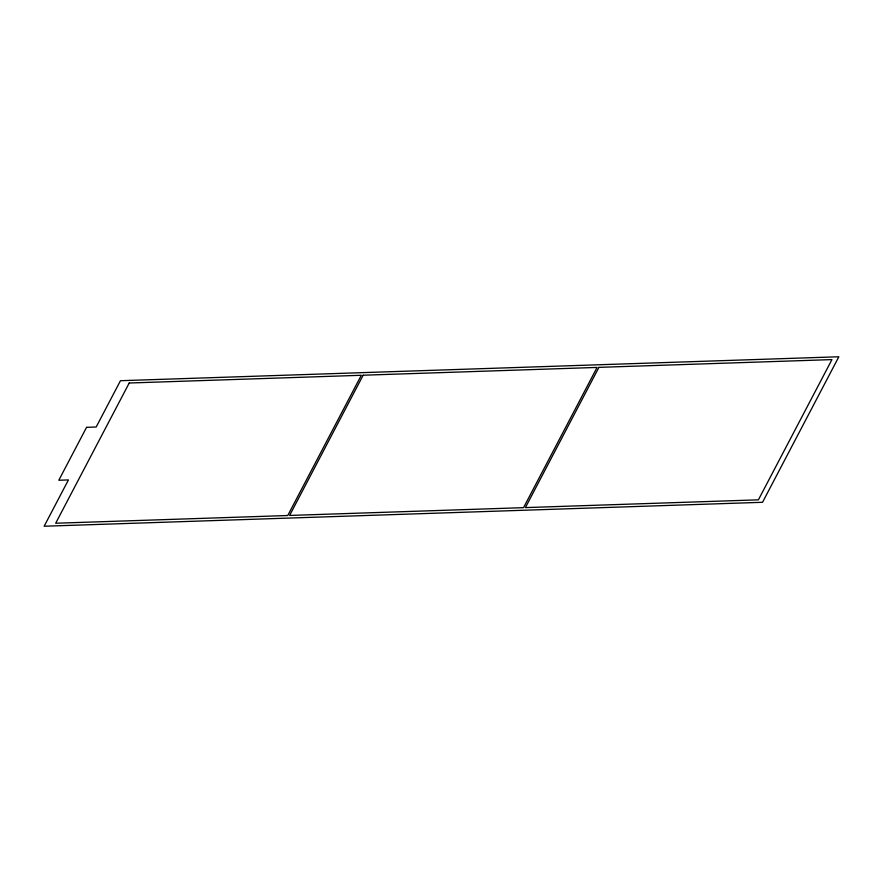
<?xml version="1.0" encoding="UTF-8"?>
<svg xmlns="http://www.w3.org/2000/svg" width="883" height="883" viewBox="0 0 883 883"><rect width="100%" height="100%" fill="white"/><g stroke="black" fill="none" stroke-linecap="round" stroke-linejoin="round"><path stroke-width="1.32" d="M86.567 427.328L58.808 480.253L68.433 479.933L44.15 526.235L762.537 502.295L838.85 356.765L120.463 380.705L96.181 427.008L86.567 427.328M129.216 383.012L55.673 523.244L287.759 515.517L361.302 375.275L129.216 383.012M363.145 375.22L289.602 515.451L523.542 507.659L597.085 367.427L363.145 375.22M598.928 367.361L525.385 507.604L758.398 499.833L831.941 359.602L598.928 367.361"/></g></svg>
